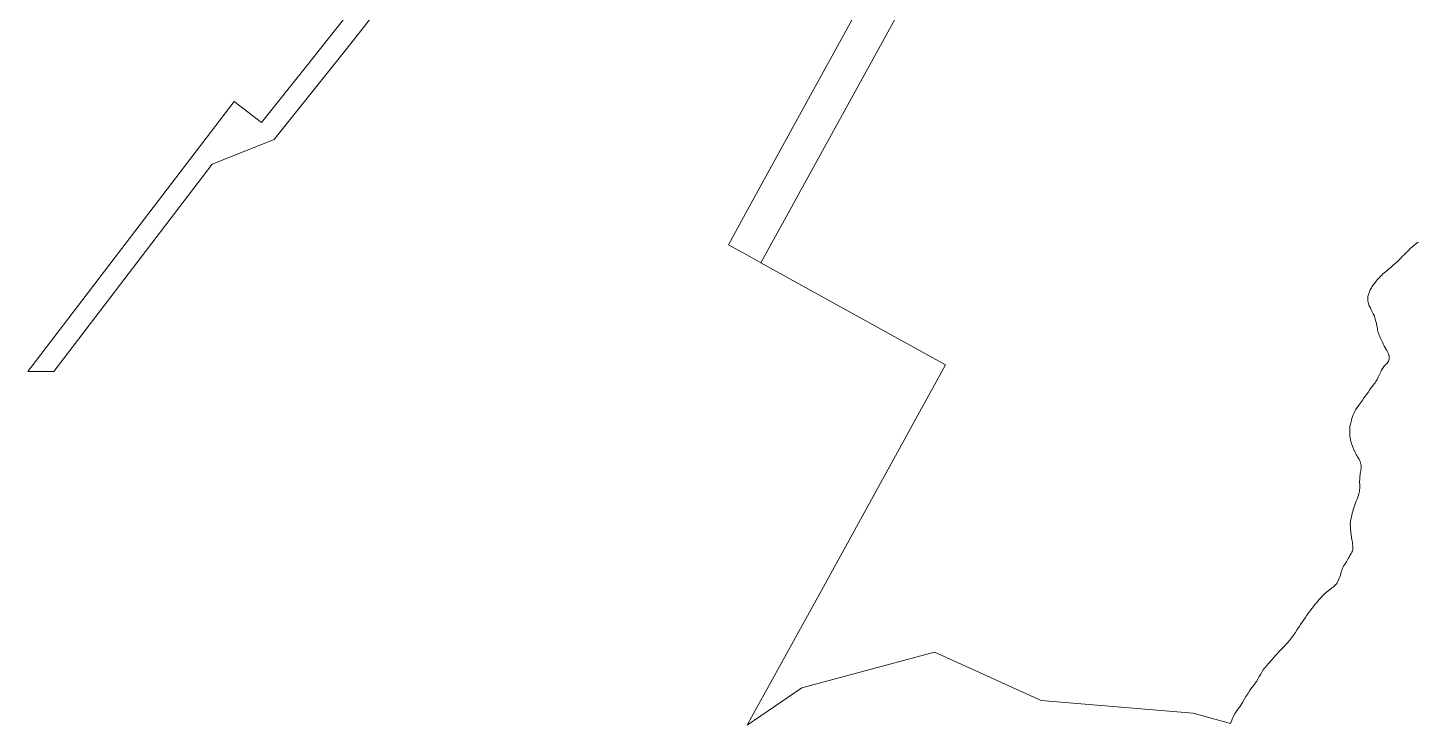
# Model space of a CAD drawing. Header units: metres. Extents: x 301573 to 308964, y 6278036 to 6284182.
# Drawn here: x 302372 to 303733, y 6281168 to 6281850 of the extents above; entities that cross this region are included whole.
import ezdxf

# ---------------------------------------------------------------- set-up
doc = ezdxf.new("R2010")
doc.units = ezdxf.units.M
doc.layers.add('Cadastre Land Parcels_SP_EXT', color=95, linetype='Continuous', lineweight=15)
doc.layers.add('Cadastre Roads_SP_EXT', color=46, linetype='Continuous', lineweight=15)

msp = doc.modelspace()

# ---------------------------------------------------------------- linework, layer by layer
at = {"layer": 'Cadastre Land Parcels_SP_EXT', "linetype": 'Continuous'}
msp.add_lwpolyline([(303267.96615, 6281942.87658), (303090.29798, 6281620.43894), (303271.14259, 6281520.6517), (303149.53799, 6281299.74887), (303081.14036, 6281175.49915), (303076.87699, 6281167.75388), (303130.50805, 6281204.24346), (303260.34649, 6281239.23563), (303269.08515, 6281235.29326), (303364.93116, 6281192.05957), (303513.56731, 6281179.6423), (303550.34363, 6281169.2936), (303550.34363, 6281169.2936), (303550.90012, 6281170.93703), (303551.5135, 6281172.56571), (303552.18139, 6281174.17557), (303552.90227, 6281175.75964), (303553.67288, 6281177.31394), (303554.8705, 6281179.39108), (303556.21377, 6281181.3927), (303557.63354, 6281183.35412), (303559.05993, 6281185.31467), (303560.42247, 6281187.30966), (303562.15149, 6281190.10282), (303563.81302, 6281192.93936), (303565.46034, 6281195.78455), (303567.14555, 6281198.60272), (303568.92112, 6281201.36108), (303570.24364, 6281203.23488), (303571.61597, 6281205.07503), (303573.0043, 6281206.90448), (303574.37239, 6281208.74745), (303575.68484, 6281210.62708), (303577.14348, 6281212.96622), (303578.5068, 6281215.37099), (303579.84893, 6281217.78927), (303581.24352, 6281220.16886), (303582.76488, 6281222.45747), (303584.23438, 6281224.3901), (303585.78152, 6281226.26655), (303587.38026, 6281228.10625), (303590.62436, 6281231.74397), (303592.38545, 6281233.70433), (303594.17109, 6281235.64244), (303595.97281, 6281237.56685), (303597.77798, 6281239.48941), (303599.57298, 6281241.41763), (303601.31066, 6281243.26219), (303603.06769, 6281245.09129), (303604.81385, 6281246.92808), (303606.52185, 6281248.79685), (303608.16298, 6281250.72002), (303610.13977, 6281253.28255), (303612.00827, 6281255.93333), (303613.81247, 6281258.63657), (303615.59714, 6281261.35527), (303617.40637, 6281264.05357), (303618.96659, 6281266.35198), (303620.5125, 6281268.66011), (303622.06008, 6281270.96718), (303623.62543, 6281273.26171), (303625.22451, 6281275.53213), (303626.74692, 6281277.64177), (303628.2855, 6281279.74179), (303629.84678, 6281281.82547), (303631.43686, 6281283.88583), (303633.06253, 6281285.91501), (303634.44829, 6281287.58829), (303635.85516, 6281289.24506), (303637.28412, 6281290.88248), (303638.73675, 6281292.49941), (303640.21323, 6281294.09196), (303641.48893, 6281295.44671), (303642.36236, 6281296.32686), (303643.52217, 6281297.36592), (303644.74072, 6281298.34358), (303647.24742, 6281300.22975), (303648.48037, 6281301.19381), (303649.59963, 6281302.05806), (303650.74857, 6281302.89898), (303651.878, 6281303.75749), (303652.93631, 6281304.67323), (303653.87528, 6281305.68394), (303654.78228, 6281307.00133), (303655.54353, 6281308.44398), (303656.20073, 6281309.96612), (303656.80068, 6281311.51989), (303657.38677, 6281313.0605), (303657.90988, 6281314.58981), (303658.34818, 6281316.15321), (303658.76467, 6281317.72411), (303659.22568, 6281319.27603), (303659.79507, 6281320.78042), (303660.41702, 6281322.07308), (303661.10955, 6281323.33641), (303662.59442, 6281325.81821), (303664.10579, 6281328.39213), (303664.89778, 6281329.71509), (303665.68889, 6281331.03911), (303666.46745, 6281332.36878), (303667.21899, 6281333.71382), (303667.84765, 6281334.80075), (303668.50723, 6281335.88433), (303669.13404, 6281336.98018), (303669.66465, 6281338.09688), (303670.03565, 6281339.24918), (303670.21426, 6281340.44927), (303670.24296, 6281341.68902), (303670.16983, 6281342.94855), (303669.91454, 6281345.45949), (303669.73717, 6281346.84914), (303669.48587, 6281348.23137), (303669.20214, 6281349.61095), (303668.92169, 6281350.99159), (303668.68619, 6281352.37718), (303668.4522, 6281354.04914), (303668.23985, 6281355.72454), (303668.05408, 6281357.40251), (303667.90321, 6281359.08409), (303667.79306, 6281360.76559), (303667.68962, 6281362.81217), (303667.65871, 6281363.83692), (303667.65614, 6281364.85919), (303667.69439, 6281365.87935), (303667.83652, 6281367.35521), (303668.06442, 6281368.82771), (303668.35406, 6281370.29562), (303668.67877, 6281371.75824), (303669.01443, 6281373.21307), (303669.5303, 6281375.29622), (303670.114, 6281377.36488), (303670.74779, 6281379.42153), (303671.41673, 6281381.46899), (303672.10431, 6281383.50488), (303672.79065, 6281385.35086), (303673.54157, 6281387.17625), (303674.29673, 6281388.99873), (303674.99738, 6281390.83896), (303675.58011, 6281392.70764), (303675.93326, 6281394.08236), (303676.25365, 6281395.4683), (303676.53136, 6281396.86731), (303676.75326, 6281398.27012), (303676.90766, 6281399.67558), (303676.96181, 6281401.05711), (303676.92595, 6281402.44472), (303676.85007, 6281403.83543), (303676.78514, 6281405.18171), (303676.7741, 6281406.61658), (303676.83011, 6281408.15525), (303676.91932, 6281409.69559), (303677.03769, 6281411.23355), (303677.18441, 6281412.76913), (303677.35621, 6281414.30126), (303677.55956, 6281415.55152), (303677.82862, 6281416.80116), (303678.09026, 6281418.04868), (303678.28212, 6281419.29178), (303678.33167, 6281420.53197), (303678.21719, 6281421.85926), (303677.9802, 6281423.19308), (303677.641, 6281424.51684), (303677.22239, 6281425.81903), (303676.7438, 6281427.07928), (303676.17079, 6281428.27786), (303675.48798, 6281429.43051), (303674.75155, 6281430.56214), (303674.01759, 6281431.69678), (303673.34291, 6281432.8595), (303672.67927, 6281434.13688), (303672.03612, 6281435.42653), (303671.59242, 6281436.36621), (303671.42017, 6281436.7297), (303670.83727, 6281438.04745), (303670.29402, 6281439.378), (303669.73408, 6281440.87224), (303669.21292, 6281442.3852), (303668.73804, 6281443.913), (303668.31617, 6281445.45582), (303667.954, 6281447.00685), (303667.72319, 6281448.1618), (303667.51879, 6281449.32417), (303667.34592, 6281450.49316), (303667.20874, 6281451.66489), (303667.11069, 6281452.83742), (303667.04091, 6281454.29694), (303667.0251, 6281455.76556), (303667.06661, 6281457.23533), (303667.16819, 6281458.69935), (303667.33497, 6281460.14977), (303667.52797, 6281461.33617), (303667.77018, 6281462.51762), (303668.05081, 6281463.69297), (303668.3591, 6281464.86082), (303668.68328, 6281466.02212), (303669.24145, 6281467.91121), (303669.85218, 6281469.7934), (303670.53172, 6281471.65112), (303671.29615, 6281473.46777), (303672.15996, 6281475.22488), (303672.86238, 6281476.45253), (303673.62451, 6281477.64758), (303674.42702, 6281478.82161), (303676.06497, 6281481.1475), (303676.97038, 6281482.42108), (303677.89601, 6281483.68114), (303679.76831, 6281486.18784), (303680.69307, 6281487.44888), (303682.26671, 6281489.66497), (303683.81412, 6281491.90146), (303685.35809, 6281494.1399), (303686.9191, 6281496.36473), (303688.5181, 6281498.56245), (303689.38191, 6281499.67111), (303691.16092, 6281501.85363), (303692.0121, 6281502.96901), (303692.79508, 6281504.12466), (303693.4157, 6281505.19755), (303693.98412, 6281506.30118), (303694.52304, 6281507.423), (303695.05772, 6281508.5488), (303695.61174, 6281509.66206), (303696.53437, 6281511.55556), (303697.42141, 6281513.48324), (303698.3406, 6281515.38663), (303699.36128, 6281517.20858), (303700.54953, 6281518.89264), (303701.17555, 6281519.58075), (303701.85571, 6281520.22717), (303702.54603, 6281520.86484), (303703.20004, 6281521.52566), (303703.77306, 6281522.24345), (303704.35261, 6281523.12748), (303704.89682, 6281524.06849), (303705.36207, 6281525.04766), (303705.70303, 6281526.04317), (303705.87334, 6281527.03417), (303705.84419, 6281527.97147), (303705.65993, 6281528.92537), (303705.37152, 6281529.88422), (303705.02994, 6281530.83398), (303704.68553, 6281531.76173), (303704.06879, 6281533.18521), (303703.31249, 6281534.55719), (303701.65767, 6281537.25328), (303700.89862, 6281538.63216), (303700.33842, 6281539.7773), (303699.79623, 6281540.93278), (303698.74649, 6281543.26043), (303697.57802, 6281545.86209), (303696.91774, 6281547.29661), (303696.27733, 6281548.73847), (303695.68408, 6281550.19525), (303695.1661, 6281551.67553), (303694.76728, 6281553.10643), (303694.44213, 6281554.55976), (303694.15664, 6281556.02582), (303693.87521, 6281557.49391), (303693.56322, 6281558.95343), (303693.20326, 6281560.56417), (303692.85311, 6281562.18013), (303692.48388, 6281563.78964), (303692.07013, 6281565.38537), (303691.58192, 6281566.95371), (303690.92702, 6281568.65685), (303690.1754, 6281570.32722), (303688.55396, 6281573.62671), (303687.76683, 6281575.28339), (303687.28091, 6281576.29091), (303686.76858, 6281577.29181), (303686.27118, 6281578.29509), (303685.82669, 6281579.31233), (303685.47654, 6281580.35642), (303685.16438, 6281581.70455), (303684.95361, 6281583.09659), (303684.84982, 6281584.50867), (303684.85521, 6281585.91599), (303684.97702, 6281587.28894), (303685.14521, 6281588.26405), (303685.38017, 6281589.23058), (303685.6677, 6281590.18917), (303685.99373, 6281591.13565), (303686.3468, 6281592.06676), (303686.76267, 6281593.05883), (303687.22465, 6281594.03596), (303687.72443, 6281594.99596), (303688.25619, 6281595.93971), (303688.81154, 6281596.86499), (303689.58269, 6281598.03045), (303690.4161, 6281599.16032), (303691.29086, 6281600.26218), (303693.0894, 6281602.42827), (303694.11804, 6281603.65759), (303695.16442, 6281604.87438), (303696.23281, 6281606.07172), (303697.3276, 6281607.24284), (303698.45552, 6281608.37871), (303699.63176, 6281609.47288), (303700.8488, 6281610.52404), (303702.08882, 6281611.55285), (303703.33395, 6281612.57583), (303704.56628, 6281613.61242), (303708.04588, 6281616.57059), (303709.78268, 6281618.05316), (303711.50154, 6281619.55517), (303713.19161, 6281621.08747), (303714.72745, 6281622.54699), (303716.23608, 6281624.03381), (303719.2227, 6281627.04357), (303720.72196, 6281628.54107), (303722.14182, 6281629.97241), (303723.55144, 6281631.41842), (303724.96705, 6281632.85656), (303726.40741, 6281634.26538), (303727.89369, 6281635.62243), (303729.09183, 6281636.62554), (303730.3231, 6281637.58951), (303731.56559, 6281638.54076), (303732.80286, 6281639.49988), (303734.01028, 6281640.49124)], dxfattribs=at)
at = {"layer": 'Cadastre Roads_SP_EXT', "linetype": 'Continuous'}
msp.add_lwpolyline([(303434.00604, 6282145.491), (303413.21198, 6282152.94198), (303397.97597, 6282158.39998), (303304.37603, 6281987.23704), (303243.78204, 6281975.04201), (303214.38497, 6281921.59196), (303184.99496, 6281868.14102), (303156.59398, 6281816.46803), (303128.20201, 6281764.787), (303100.79296, 6281714.88596), (303073.344, 6281664.89201), (303058.54802, 6281637.93297), (303076.53299, 6281628.02401), (303090.298, 6281620.43899), (303267.96598, 6281942.877), (303332.03498, 6281958.77804), (303434.00604, 6282145.491)], close=True, dxfattribs=at)
msp.add_lwpolyline([(302695.26401, 6281875.80596), (302645.08798, 6281812.90304), (302601.13397, 6281757.79398), (302574.447, 6281778.21301), (302512.98197, 6281697.88101), (302372.194, 6281513.883), (302382.77903, 6281513.95003), (302397.60097, 6281514.04496), (302552.82199, 6281716.91602), (302613.61396, 6281740.98498), (302617.21101, 6281745.49396), (302649.725, 6281786.46297), (302682.34003, 6281827.35198), (302695.97902, 6281844.45), (302716.20899, 6281869.81097)], dxfattribs=at)

doc.saveas('drawing.dxf')
